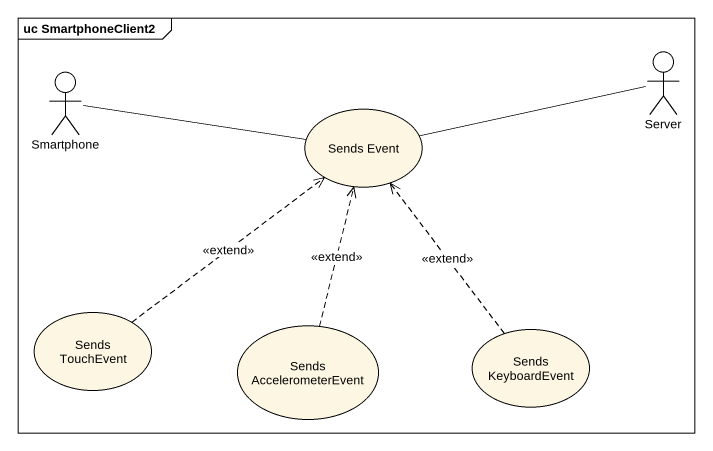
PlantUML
@startuml
mainframe uc SmartphoneClient2
actor Server
actor Smartphone
usecase "Sends Event" as Sends_Event
usecase "Sends TouchEvent" as Sends_TouchEvent
usecase "Sends AccelerometerEvent" as Sends_AccelerometerEvent
usecase "Sends KeyboardEvent" as Sends_KeyboardEvent
Smartphone -right- Sends_Event
Sends_Event -right- Server
Sends_TouchEvent .up.> Sends_Event : <<extend>>
Sends_AccelerometerEvent .up.> Sends_Event : <<extend>>
Sends_KeyboardEvent .up.> Sends_Event : <<extend>>
@enduml
